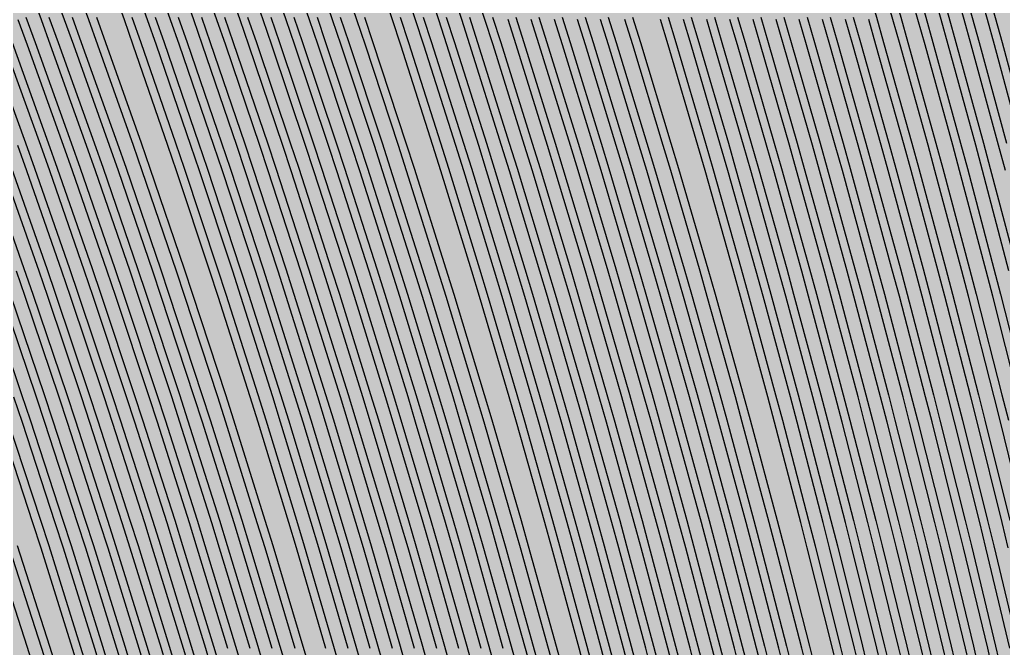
# Model space of a CAD drawing. Header units: metres. Extents: x -7240 to 10960, y -29667 to 1823.
# Drawn here: x 732.9 to 977.2, y -16923.4 to -16767.3 of the extents above; entities that cross this region are included whole.
import ezdxf

# ---------------------------------------------------------------- set-up
doc = ezdxf.new("R2010")
doc.units = ezdxf.units.M
doc.layers.add('Metal1', color=4, linetype='CONTINUOUS')
doc.layers.add('Polyimide', color=7, linetype='CONTINUOUS')

msp = doc.modelspace()

# ---------------------------------------------------------------- hatches: boundary and pattern name
at = {"layer": 'Polyimide'}
msp.add_hatch(color=7, dxfattribs=at).paths.add_polyline_path([(4088.45, -11806.89), (4098.72, -11851.21), (4115.58, -11893.47), (4138.63, -11932.7), (4167.35, -11967.99), (4201.08, -11998.53), (4239.03, -12023.62), (4280.35, -12042.68), (4349.18, -12073.73), (4413.2, -12113.76), (4471.26, -12162.04), (4522.3, -12217.69), (4565.39, -12279.7), (4599.74, -12346.94), (4624.73, -12418.19), (4639.91, -12492.16), (4645, -12567.5), (4639.91, -12642.84), (4624.73, -12716.8), (4599.74, -12788.06), (4565.39, -12855.3), (4522.3, -12917.31), (4471.26, -12972.96), (4413.2, -13021.24), (4349.18, -13061.27), (4280.35, -13092.32), (4239.03, -13111.38), (4201.08, -13136.47), (4167.35, -13167.01), (4138.63, -13202.3), (4115.58, -13241.52), (4098.72, -13283.78), (4088.45, -13328.11), (4085, -13373.48), (4085, -13567.5), (4099.45, -13861.55), (4142.64, -14152.77), (4214.18, -14438.35), (4313.36, -14715.55), (4439.24, -14981.69), (4590.59, -15234.21), (4765.97, -15470.68), (4963.68, -15688.82), (5181.82, -15886.53), (5418.29, -16061.91), (5670.81, -16213.26), (5936.95, -16339.14), (6214.15, -16438.32), (6499.73, -16509.85), (6790.95, -16553.05), (7085, -16567.5), (9960.38, -16567.5), (10038.79, -16571.35), (10116.45, -16582.87), (10192.6, -16601.95), (10266.52, -16628.4), (10337.49, -16661.96), (10404.83, -16702.32), (10467.89, -16749.09), (10526.06, -16801.81), (10578.78, -16859.98), (10625.55, -16923.04), (10665.91, -16990.38), (10699.48, -17061.35), (10725.93, -17135.27), (10745, -17211.43), (10756.52, -17289.08), (10760.38, -17367.5), (10760.38, -21957.3), (10721.61, -22012.91), (10685.97, -22070.59), (10653.58, -22130.14), (10624.53, -22191.39), (10598.92, -22254.16), (10576.82, -22318.25), (10558.3, -22383.46), (10543.41, -22449.6), (10532.21, -22516.46), (10524.72, -22583.84), (10520.97, -22651.53), (10520.97, -22719.32), (10524.72, -22787.01), (10532.21, -22854.38), (10543.41, -22921.24), (10558.3, -22987.38), (10576.82, -23052.6), (10598.92, -23116.68), (10624.53, -23179.45), (10653.58, -23240.71), (10685.97, -23300.26), (10721.61, -23357.93), (10760.38, -23413.54), (10760.38, -28667.5), (10756.52, -28745.91), (10745, -28823.57), (10725.93, -28899.73), (10699.48, -28973.65), (10665.91, -29044.62), (10625.55, -29111.96), (10578.78, -29175.01), (10526.06, -29233.19), (10467.89, -29285.91), (10404.83, -29332.68), (10337.49, -29373.04), (10266.52, -29406.6), (10192.6, -29433.05), (10116.45, -29452.13), (10038.79, -29463.65), (9960.38, -29467.5), (-6239.63, -29467.5), (-6318.04, -29463.65), (-6395.7, -29452.13), (-6471.85, -29433.05), (-6545.77, -29406.6), (-6616.74, -29373.04), (-6684.08, -29332.68), (-6747.14, -29285.91), (-6805.31, -29233.19), (-6858.03, -29175.01), (-6904.8, -29111.96), (-6945.16, -29044.62), (-6978.73, -28973.65), (-7005.18, -28899.73), (-7024.25, -28823.57), (-7035.77, -28745.91), (-7039.63, -28667.5), (-7039.63, -23426.32), (-6999.36, -23370.07), (-6962.33, -23311.63), (-6928.66, -23251.2), (-6898.45, -23188.96), (-6871.81, -23125.12), (-6848.81, -23059.88), (-6829.53, -22993.44), (-6814.04, -22926.02), (-6802.37, -22857.83), (-6794.57, -22789.09), (-6790.67, -22720.02), (-6790.67, -22650.84), (-6794.57, -22581.77), (-6802.37, -22513.03), (-6814.04, -22444.84), (-6829.53, -22377.42), (-6848.81, -22310.98), (-6871.81, -22245.74), (-6898.45, -22181.89), (-6928.66, -22119.66), (-6962.33, -22059.22), (-6999.36, -22000.79), (-7039.63, -21944.54), (-7039.63, -17367.5), (-7035.77, -17289.08), (-7024.25, -17211.43), (-7005.18, -17135.27), (-6978.73, -17061.35), (-6945.16, -16990.38), (-6904.8, -16923.04), (-6858.03, -16859.98), (-6805.31, -16801.81), (-6747.14, -16749.09), (-6684.08, -16702.32), (-6616.74, -16661.96), (-6545.77, -16628.4), (-6471.85, -16601.95), (-6395.7, -16582.87), (-6318.04, -16571.35), (-6239.63, -16567.5), (-3334, -16567.5), (-3039.95, -16553.05), (-2748.73, -16509.85), (-2463.15, -16438.32), (-2185.95, -16339.14), (-1919.81, -16213.26), (-1667.29, -16061.91), (-1430.82, -15886.53), (-1212.68, -15688.82), (-1014.97, -15470.68), (-839.59, -15234.21), (-688.24, -14981.69), (-562.36, -14715.55), (-463.18, -14438.35), (-391.64, -14152.77), (-348.45, -13861.55), (-334, -13567.5), (-334, -13373.48), (-337.45, -13328.11), (-347.72, -13283.78), (-364.58, -13241.52), (-387.63, -13202.3), (-416.35, -13167.01), (-450.08, -13136.47), (-488.03, -13111.38), (-529.35, -13092.32), (-529.35, -13092.32), (-598.18, -13061.27), (-662.2, -13021.24), (-720.26, -12972.96), (-771.3, -12917.31), (-814.39, -12855.3), (-848.74, -12788.06), (-873.73, -12716.8), (-888.91, -12642.84), (-894, -12567.5), (-888.91, -12492.16), (-873.73, -12418.19), (-848.74, -12346.94), (-814.39, -12279.7), (-771.3, -12217.69), (-720.26, -12162.04), (-662.2, -12113.76), (-598.18, -12073.73), (-529.35, -12042.68), (-488.03, -12023.62), (-450.08, -11998.53), (-416.35, -11967.99), (-387.63, -11932.7), (-364.58, -11893.47), (-347.72, -11851.21), (-337.45, -11806.89), (-334, -11761.52), (-334, -11074.31), (-337.45, -11028.94), (-347.72, -10984.62), (-364.58, -10942.36), (-387.63, -10903.13), (-416.35, -10867.84), (-450.08, -10837.3), (-488.03, -10812.21), (-529.35, -10793.16), (-529.35, -10793.16), (-598.18, -10762.1), (-662.2, -10722.07), (-720.26, -10673.8), (-771.3, -10618.15), (-814.39, -10556.13), (-848.74, -10488.89), (-873.73, -10417.64), (-888.91, -10343.67), (-894, -10268.33), (-888.91, -10192.99), (-873.73, -10119.03), (-848.74, -10047.77), (-814.39, -9980.53), (-771.3, -9918.52), (-720.26, -9862.87), (-662.2, -9814.59), (-598.18, -9774.56), (-529.35, -9743.51), (-488.03, -9724.45), (-450.08, -9699.36), (-416.35, -9668.82), (-387.63, -9633.53), (-364.58, -9594.31), (-347.72, -9552.05), (-337.45, -9507.72), (-334, -9462.35), (-334, -8775.14), (-337.45, -8729.78), (-347.72, -8685.45), (-364.58, -8643.19), (-387.63, -8603.96), (-416.35, -8568.68), (-450.08, -8538.14), (-488.03, -8513.05), (-529.35, -8493.99), (-529.35, -8493.99), (-598.18, -8462.94), (-662.2, -8422.91), (-720.26, -8374.63), (-771.3, -8318.98), (-814.39, -8256.97), (-848.74, -8189.73), (-873.73, -8118.47), (-888.91, -8044.5), (-894, -7969.17), (-888.91, -7893.83), (-873.73, -7819.86), (-848.74, -7748.61), (-814.39, -7681.36), (-771.3, -7619.35), (-720.26, -7563.7), (-662.2, -7515.42), (-598.18, -7475.4), (-529.35, -7444.34), (-529.35, -7444.34), (-488.03, -7425.28), (-450.08, -7400.2), (-416.35, -7369.66), (-387.63, -7334.37), (-364.58, -7295.14), (-347.72, -7252.88), (-337.45, -7208.56), (-334, -7163.19), (-334, -6475.98), (-337.45, -6430.61), (-347.72, -6386.29), (-364.58, -6344.02), (-387.63, -6304.8), (-416.35, -6269.51), (-450.08, -6238.97), (-488.03, -6213.88), (-529.35, -6194.82), (-529.35, -6194.82), (-598.18, -6163.77), (-662.2, -6123.74), (-720.26, -6075.46), (-771.3, -6019.81), (-814.39, -5957.8), (-848.74, -5890.56), (-873.73, -5819.31), (-888.91, -5745.34), (-894, -5670), (-888.91, -5594.66), (-873.73, -5520.69), (-848.74, -5449.44), (-814.39, -5382.2), (-771.3, -5320.19), (-720.26, -5264.54), (-662.2, -5216.26), (-598.18, -5176.23), (-529.35, -5145.18), (-529.35, -5145.18), (-488.03, -5126.12), (-450.08, -5101.03), (-416.35, -5070.49), (-387.63, -5035.2), (-364.58, -4995.98), (-347.72, -4953.71), (-337.45, -4909.39), (-334, -4864.02), (-334, 380), (-334, 1522.5), (-289, 1522.5), (-288.78, 1515.63), (-288.1, 1508.79), (-286.98, 1502.02), (-285.42, 1495.32), (-283.43, 1488.75), (-281.01, 1482.32), (-278.17, 1476.06), (-274.93, 1470), (-271.3, 1464.17), (-267.3, 1458.58), (-262.94, 1453.27), (-258.25, 1448.25), (-253.23, 1443.56), (-247.92, 1439.2), (-242.33, 1435.2), (-236.5, 1431.57), (-230.44, 1428.33), (-224.18, 1425.49), (-217.75, 1423.07), (-211.18, 1421.08), (-204.48, 1419.52), (-197.71, 1418.4), (-190.87, 1417.72), (-184, 1417.5), (-177.13, 1417.72), (-170.29, 1418.4), (-163.52, 1419.52), (-156.82, 1421.08), (-150.25, 1423.07), (-143.82, 1425.49), (-137.56, 1428.33), (-131.5, 1431.57), (-125.67, 1435.2), (-120.08, 1439.2), (-114.77, 1443.56), (-109.75, 1448.25), (-105.06, 1453.27), (-100.7, 1458.58), (-96.7, 1464.17), (-93.07, 1470), (-89.83, 1476.06), (-86.99, 1482.32), (-84.57, 1488.75), (-82.58, 1495.32), (-81.02, 1502.02), (-79.9, 1508.79), (-79.22, 1515.63), (-79, 1522.5), (1786, 1522.5), (3835, 1522.5), (3835.21, 1529.04), (3835.86, 1535.55), (3836.92, 1542.01), (3838.41, 1548.38), (3840.31, 1554.64), (3842.61, 1560.77), (3845.31, 1566.73), (3848.4, 1572.5), (3851.85, 1578.06), (3855.66, 1583.38), (3859.82, 1588.43), (3864.29, 1593.21), (3869.07, 1597.68), (3874.12, 1601.84), (3879.44, 1605.65), (3885, 1609.1), (3890.77, 1612.19), (3896.73, 1614.89), (3902.86, 1617.19), (3909.12, 1619.09), (3915.49, 1620.58), (3921.95, 1621.64), (3928.46, 1622.29), (3935, 1622.5), (3941.54, 1622.29), (3948.05, 1621.64), (3954.51, 1620.58), (3960.88, 1619.09), (3967.14, 1617.19), (3973.27, 1614.89), (3979.23, 1612.19), (3985, 1609.1), (3990.56, 1605.65), (3995.88, 1601.84), (4000.93, 1597.68), (4005.71, 1593.21), (4010.18, 1588.43), (4014.34, 1583.38), (4018.15, 1578.06), (4021.6, 1572.5), (4024.69, 1566.73), (4027.39, 1560.77), (4029.69, 1554.64), (4031.59, 1548.38), (4033.08, 1542.01), (4034.14, 1535.55), (4034.79, 1529.04), (4035, 1522.5), (4085, 1522.5), (4085, 380), (4085, 330), (4085, -4864.02), (4088.45, -4909.39), (4098.72, -4953.71), (4115.58, -4995.98), (4138.63, -5035.2), (4167.35, -5070.49), (4201.08, -5101.03), (4239.03, -5126.12), (4280.35, -5145.18), (4280.35, -5145.18), (4349.18, -5176.23), (4413.2, -5216.26), (4471.26, -5264.54), (4522.3, -5320.19), (4565.39, -5382.2), (4599.74, -5449.44), (4624.73, -5520.69), (4639.91, -5594.66), (4645, -5670), (4639.91, -5745.34), (4624.73, -5819.31), (4599.74, -5890.56), (4565.39, -5957.8), (4522.3, -6019.81), (4471.26, -6075.46), (4413.2, -6123.74), (4349.18, -6163.77), (4280.35, -6194.82), (4239.03, -6213.88), (4201.08, -6238.97), (4167.35, -6269.51), (4138.63, -6304.8), (4115.58, -6344.02), (4098.72, -6386.29), (4088.45, -6430.61), (4085, -6475.98), (4085, -11761.52), (4088.45, -11806.89)])

# ---------------------------------------------------------------- linework, layer by layer
at = {"layer": 'Metal1'}
for points in [[(864.89, -16522.97), (874.19, -16547.92), (876.51, -16554.22), (885.51, -16579.17), (887.74, -16585.47), (896.45, -16610.42), (898.61, -16616.72), (907.02, -16641.68), (909.1, -16647.97), (917.22, -16672.93), (919.24, -16679.22), (927.07, -16704.18), (929.01, -16710.47), (936.56, -16735.43), (938.43, -16741.72), (945.7, -16766.68), (947.5, -16772.97), (954.5, -16797.93), (956.23, -16804.22), (962.95, -16829.18), (964.61, -16835.47), (971.07, -16860.43), (972.66, -16866.71), (978.86, -16891.68)], [(982.68, -16892.16), (976.53, -16867.2), (974.96, -16860.92), (968.55, -16835.97), (966.91, -16829.69), (960.24, -16804.74), (958.53, -16798.46), (951.59, -16773.51), (949.81, -16767.23), (942.6, -16742.28), (940.75, -16736), (933.26, -16711.05), (931.34, -16704.77), (923.57, -16679.82), (921.58, -16673.54), (913.53, -16648.59), (911.46, -16642.31), (903.12, -16617.36), (900.98, -16611.08), (892.35, -16586.13), (890.14, -16579.84), (881.21, -16554.9), (878.92, -16548.61), (869.69, -16523.68)], [(871.57, -16522.98), (880.8, -16547.92), (883.09, -16554.23), (892.02, -16579.18), (894.24, -16585.47), (902.87, -16610.43), (905.02, -16616.72), (913.36, -16641.68), (915.43, -16647.97), (923.48, -16672.93), (925.48, -16679.22), (933.25, -16704.18), (935.17, -16710.47), (942.66, -16735.43), (944.52, -16741.72), (951.73, -16766.68), (953.52, -16772.97), (960.46, -16797.93), (962.17, -16804.22), (968.84, -16829.18), (970.49, -16835.47), (976.9, -16860.43), (978.48, -16866.72)], [(980.93, -16860.92), (974.59, -16835.97), (972.96, -16829.69), (966.36, -16804.74), (964.66, -16798.46), (957.79, -16773.51), (956.03, -16767.23), (948.88, -16742.28), (947.05, -16736), (939.63, -16711.05), (937.73, -16704.77), (930.04, -16679.82), (928.06, -16673.54), (920.09, -16648.59), (918.04, -16642.3), (909.78, -16617.36), (907.66, -16611.07), (899.12, -16586.13), (896.92, -16579.84), (888.08, -16554.9), (885.81, -16548.61), (876.67, -16523.67)], [(878.55, -16522.98), (887.69, -16547.93), (889.96, -16554.23), (898.81, -16579.18), (901.01, -16585.48), (909.56, -16610.43), (911.68, -16616.73), (919.94, -16641.68), (921.99, -16647.97), (929.97, -16672.93), (931.95, -16679.22), (939.64, -16704.18), (941.55, -16710.47), (948.97, -16735.43), (950.8, -16741.72), (957.95, -16766.68), (959.72, -16772.97), (966.59, -16797.93), (968.29, -16804.22), (974.9, -16829.18), (976.53, -16835.47), (982.87, -16860.43)], [(978.61, -16829.69), (972.04, -16804.73), (970.36, -16798.46), (963.53, -16773.5), (961.77, -16767.23), (954.67, -16742.27), (952.85, -16736), (945.48, -16711.05), (943.59, -16704.76), (935.94, -16679.82), (933.98, -16673.53), (926.05, -16648.59), (924.02, -16642.3), (915.81, -16617.36), (913.7, -16611.07), (905.2, -16586.13), (903.02, -16579.84), (894.23, -16554.9), (891.98, -16548.61), (882.89, -16523.67)], [(884.77, -16522.98), (893.86, -16547.93), (896.12, -16554.23), (904.91, -16579.18), (907.09, -16585.48), (915.6, -16610.43), (917.7, -16616.73), (925.92, -16641.68), (927.95, -16647.98), (935.89, -16672.93), (937.85, -16679.22), (945.5, -16704.18), (947.39, -16710.47), (954.77, -16735.43), (956.59, -16741.72), (963.7, -16766.68), (965.45, -16772.97), (972.29, -16797.93), (973.98, -16804.22), (980.55, -16829.19)], [(977.73, -16804.73), (976.05, -16798.46), (969.26, -16773.5), (967.52, -16767.23), (960.46, -16742.27), (958.65, -16735.99), (951.32, -16711.04), (949.44, -16704.76), (941.84, -16679.81), (939.89, -16673.53), (932.01, -16648.58), (929.99, -16642.3), (921.83, -16617.35), (919.74, -16611.07), (911.29, -16586.13), (909.12, -16579.84), (900.38, -16554.9), (898.14, -16548.61), (889.11, -16523.67)], [(890.99, -16522.98), (900.03, -16547.93), (902.27, -16554.23), (911.01, -16579.18), (913.18, -16585.48), (921.63, -16610.43), (923.73, -16616.73), (931.89, -16641.68), (933.92, -16647.98), (941.8, -16672.93), (943.75, -16679.23), (951.36, -16704.18), (953.24, -16710.47), (960.57, -16735.44), (962.39, -16741.72), (969.45, -16766.69), (971.19, -16772.97), (977.99, -16797.94)], [(981.75, -16798.46), (975, -16773.5), (973.27, -16767.22), (966.25, -16742.27), (964.45, -16735.99), (957.17, -16711.04), (955.3, -16704.76), (947.74, -16679.81), (945.81, -16673.53), (937.97, -16648.58), (935.96, -16642.3), (927.85, -16617.35), (925.77, -16611.07), (917.37, -16586.12), (915.22, -16579.84), (906.54, -16554.89), (904.31, -16548.61), (895.33, -16523.66)], [(897.21, -16522.98), (906.19, -16547.93), (908.42, -16554.23), (917.11, -16579.18), (919.27, -16585.48), (927.67, -16610.43), (929.75, -16616.73), (937.87, -16641.69), (939.88, -16647.98), (947.72, -16672.94), (949.66, -16679.23), (957.22, -16704.19), (959.09, -16710.48), (966.38, -16735.44), (968.18, -16741.72), (975.2, -16766.69), (976.93, -16772.97), (983.68, -16797.94)], [(830.97, -16923.43), (823.8, -16898.49), (821.95, -16892.2), (814.46, -16867.26), (812.53, -16860.97), (804.73, -16836.03), (802.72, -16829.74), (794.58, -16804.81), (792.49, -16798.52), (784.03, -16773.58), (781.85, -16767.29), (773.06, -16742.35)], [(836.48, -16923.43), (829.34, -16898.49), (827.5, -16892.2), (820.05, -16867.26), (818.13, -16860.97), (810.36, -16836.03), (808.36, -16829.74), (800.27, -16804.8), (798.19, -16798.51), (789.77, -16773.58), (787.6, -16767.28), (778.85, -16742.35)], [(841.99, -16923.43), (834.89, -16898.49), (833.06, -16892.2), (825.64, -16867.26), (823.73, -16860.97), (816, -16836.03), (814.01, -16829.74), (805.96, -16804.8), (803.88, -16798.51), (795.5, -16773.57), (793.35, -16767.28), (784.64, -16742.35)], [(847.5, -16923.43), (840.43, -16898.48), (838.61, -16892.2), (831.23, -16867.26), (829.33, -16860.97), (821.64, -16836.03), (819.66, -16829.74), (811.64, -16804.8), (809.58, -16798.51), (801.24, -16773.57), (799.1, -16767.28), (790.43, -16742.35)], [(853.01, -16923.43), (845.98, -16898.48), (844.17, -16892.2), (836.82, -16867.25), (834.93, -16860.97), (827.28, -16836.03), (825.3, -16829.74), (817.33, -16804.8), (815.28, -16798.51), (806.98, -16773.57), (804.84, -16767.28), (796.22, -16742.34)], [(860.24, -16929.71), (858.52, -16923.43), (851.52, -16898.48), (849.72, -16892.2), (842.41, -16867.25), (840.53, -16860.97), (832.91, -16836.02), (830.95, -16829.74), (823.02, -16804.8), (820.97, -16798.51), (812.72, -16773.57), (810.59, -16767.28), (802.01, -16742.34)], [(865.94, -16929.71), (864.22, -16923.43), (857.27, -16898.48), (855.48, -16892.2), (848.23, -16867.25), (846.36, -16860.97), (838.79, -16836.02), (836.84, -16829.74), (828.96, -16804.79), (826.93, -16798.51), (818.73, -16773.57), (816.62, -16767.28), (808.1, -16742.34)], [(873.51, -16929.7), (871.84, -16923.42), (865.07, -16898.47), (863.33, -16892.19), (856.25, -16867.24), (854.43, -16860.96), (847.06, -16836.01), (845.16, -16829.73), (837.48, -16804.79), (835.5, -16798.5), (827.51, -16773.56), (825.45, -16767.27), (817.15, -16742.33)], [(879.01, -16929.7), (877.35, -16923.42), (870.61, -16898.47), (868.88, -16892.19), (861.84, -16867.24), (860.03, -16860.96), (852.69, -16836.01), (850.81, -16829.73), (843.16, -16804.78), (841.2, -16798.5), (833.25, -16773.56), (831.2, -16767.27), (822.94, -16742.33)], [(884.52, -16929.7), (882.87, -16923.42), (876.16, -16898.47), (874.44, -16892.19), (867.43, -16867.24), (865.63, -16860.96), (858.33, -16836.01), (856.45, -16829.73), (848.85, -16804.78), (846.9, -16798.5), (838.98, -16773.55), (836.95, -16767.27), (828.73, -16742.33)], [(890.02, -16929.69), (888.38, -16923.42), (881.71, -16898.47), (879.99, -16892.19), (873.02, -16867.24), (871.23, -16860.96), (863.97, -16836.01), (862.1, -16829.73), (854.54, -16804.78), (852.59, -16798.49), (844.72, -16773.55), (842.7, -16767.26), (834.52, -16742.32)], [(895.52, -16929.69), (893.89, -16923.41), (887.25, -16898.46), (885.54, -16892.18), (878.61, -16867.23), (876.83, -16860.95), (869.61, -16836.01), (867.75, -16829.72), (860.22, -16804.78), (858.29, -16798.49), (850.46, -16773.55), (848.45, -16767.26), (840.31, -16742.32)], [(790.09, -16923.45), (782.52, -16898.51), (780.57, -16892.22), (772.67, -16867.28), (770.63, -16860.99), (762.39, -16836.05), (760.27, -16829.76), (751.69, -16804.83), (749.48, -16798.53), (740.55, -16773.6), (738.25, -16767.3), (728.97, -16742.37)], [(795.6, -16923.45), (788.07, -16898.51), (786.13, -16892.22), (778.26, -16867.28), (776.23, -16860.99), (768.03, -16836.05), (765.92, -16829.76), (757.38, -16804.82), (755.18, -16798.53), (746.29, -16773.6), (744, -16767.3), (734.76, -16742.37)], [(801.3, -16923.44), (793.82, -16898.5), (791.89, -16892.22), (784.07, -16867.28), (782.06, -16860.99), (773.91, -16836.05), (771.81, -16829.76), (763.32, -16804.82), (761.13, -16798.53), (752.3, -16773.6), (750.03, -16767.3), (740.85, -16742.37)], [(808.92, -16923.44), (801.61, -16898.49), (799.73, -16892.21), (792.1, -16867.27), (790.13, -16860.98), (782.18, -16836.04), (780.13, -16829.75), (771.84, -16804.81), (769.7, -16798.52), (761.08, -16773.59), (758.86, -16767.29), (749.9, -16742.36)], [(814.43, -16923.44), (807.16, -16898.49), (805.29, -16892.21), (797.69, -16867.27), (795.73, -16860.98), (787.81, -16836.04), (785.77, -16829.75), (777.52, -16804.81), (775.4, -16798.52), (766.82, -16773.58), (764.61, -16767.29), (755.69, -16742.36)], [(819.94, -16923.44), (812.7, -16898.49), (810.84, -16892.21), (803.28, -16867.26), (801.33, -16860.98), (793.45, -16836.04), (791.42, -16829.75), (783.21, -16804.81), (781.1, -16798.52), (772.55, -16773.58), (770.36, -16767.29), (761.48, -16742.35)], [(825.46, -16923.43), (818.25, -16898.49), (816.39, -16892.21), (808.87, -16867.26), (806.93, -16860.98), (799.09, -16836.04), (797.07, -16829.75), (788.9, -16804.81), (786.79, -16798.52), (778.29, -16773.58), (776.1, -16767.29), (767.27, -16742.35)], [(734.38, -16766.61), (736.69, -16772.92), (745.67, -16797.86), (747.89, -16804.17), (756.52, -16829.11), (758.65, -16835.42), (766.93, -16860.37), (768.98, -16866.67), (776.93, -16891.62), (778.89, -16897.92), (786.49, -16922.87), (788.37, -16929.17)], [(740.13, -16766.61), (742.43, -16772.92), (751.36, -16797.86), (753.58, -16804.17), (762.16, -16829.11), (764.29, -16835.42), (772.54, -16860.37), (774.58, -16866.67), (782.48, -16891.62), (784.43, -16897.92), (792.01, -16922.87), (793.87, -16929.17)], [(745.88, -16766.61), (748.17, -16772.92), (757.06, -16797.86), (759.27, -16804.17), (767.81, -16829.12), (769.93, -16835.42), (778.14, -16860.37), (780.17, -16866.67), (788.04, -16891.62), (789.98, -16897.92), (797.52, -16922.87), (799.38, -16929.17)], [(751.91, -16766.61), (754.18, -16772.92), (763.02, -16797.87), (765.21, -16804.17), (773.7, -16829.12), (775.81, -16835.42), (783.96, -16860.37), (785.98, -16866.67), (793.8, -16891.62), (795.73, -16897.92), (803.22, -16922.88), (805.07, -16929.17)], [(760.74, -16766.62), (762.97, -16772.93), (771.6, -16797.87), (773.73, -16804.18), (782.03, -16829.12), (784.08, -16835.43), (792.04, -16860.38), (794.01, -16866.68), (801.65, -16891.63), (803.53, -16897.93), (810.84, -16922.88), (812.65, -16929.18)], [(766.49, -16766.62), (768.71, -16772.93), (777.29, -16797.87), (779.42, -16804.18), (787.67, -16829.13), (789.72, -16835.43), (797.64, -16860.38), (799.6, -16866.68), (807.2, -16891.63), (809.08, -16897.93), (816.36, -16922.88), (818.15, -16929.18)], [(772.24, -16766.62), (774.44, -16772.93), (782.99, -16797.88), (785.11, -16804.18), (793.32, -16829.13), (795.36, -16835.43), (803.24, -16860.38), (805.19, -16866.68), (812.76, -16891.63), (814.62, -16897.93), (821.87, -16922.88), (823.65, -16929.18)], [(777.99, -16766.62), (780.18, -16772.93), (788.69, -16797.88), (790.8, -16804.18), (798.97, -16829.13), (800.99, -16835.43), (808.84, -16860.38), (810.78, -16866.68), (818.31, -16891.63), (820.17, -16897.93), (827.38, -16922.89), (829.16, -16929.18)], [(783.74, -16766.63), (785.92, -16772.93), (794.39, -16797.88), (796.48, -16804.18), (804.62, -16829.13), (806.63, -16835.43), (814.44, -16860.38), (816.38, -16866.68), (823.87, -16891.63), (825.72, -16897.93), (832.89, -16922.89), (834.66, -16929.18)], [(789.49, -16766.63), (791.66, -16772.93), (800.08, -16797.88), (802.17, -16804.18), (810.27, -16829.13), (812.27, -16835.43), (820.04, -16860.38), (821.97, -16866.68), (829.42, -16891.64), (831.26, -16897.93), (838.4, -16922.89), (840.16, -16929.18)], [(795.24, -16766.63), (797.4, -16772.93), (805.78, -16797.88), (807.86, -16804.18), (815.92, -16829.13), (817.91, -16835.43), (825.65, -16860.39), (827.56, -16866.68), (834.98, -16891.64), (836.81, -16897.93), (843.91, -16922.89), (845.67, -16929.18)], [(800.99, -16766.63), (803.14, -16772.93), (811.48, -16797.88), (813.54, -16804.18), (821.56, -16829.13), (823.55, -16835.43), (831.25, -16860.39), (833.15, -16866.68), (840.53, -16891.64), (842.35, -16897.93), (849.43, -16922.89), (851.17, -16929.18)], [(806.74, -16766.63), (808.87, -16772.93), (817.18, -16797.88), (819.23, -16804.18), (827.21, -16829.14), (829.19, -16835.43), (836.85, -16860.39), (838.74, -16866.68), (846.09, -16891.64), (847.9, -16897.93), (854.94, -16922.89), (856.67, -16929.18)], [(812.48, -16766.63), (814.61, -16772.93), (822.87, -16797.89), (824.92, -16804.18), (832.86, -16829.14), (834.82, -16835.43), (842.45, -16860.39), (844.33, -16866.68), (851.64, -16891.64), (853.45, -16897.93), (860.45, -16922.89), (862.18, -16929.18)], [(818.51, -16766.64), (820.63, -16772.94), (828.83, -16797.89), (830.86, -16804.19), (838.75, -16829.14), (840.7, -16835.44), (848.27, -16860.39), (850.14, -16866.69), (857.41, -16891.64), (859.2, -16897.94), (866.15, -16922.89), (867.87, -16929.19)], [(827.35, -16766.64), (829.41, -16772.94), (837.41, -16797.89), (839.39, -16804.19), (847.07, -16829.15), (848.97, -16835.44), (856.35, -16860.4), (858.18, -16866.69), (865.25, -16891.65), (867, -16897.94), (873.77, -16922.9), (875.44, -16929.19)], [(833.1, -16766.64), (835.15, -16772.94), (843.11, -16797.9), (845.07, -16804.19), (852.72, -16829.15), (854.61, -16835.44), (861.95, -16860.4), (863.77, -16866.69), (870.81, -16891.65), (872.54, -16897.94), (879.29, -16922.9), (880.95, -16929.19)], [(838.85, -16766.65), (840.89, -16772.94), (848.8, -16797.9), (850.76, -16804.19), (858.37, -16829.15), (860.25, -16835.44), (867.55, -16860.4), (869.36, -16866.69), (876.36, -16891.65), (878.09, -16897.94), (884.8, -16922.9), (886.45, -16929.19)], [(844.6, -16766.65), (846.63, -16772.94), (854.5, -16797.9), (856.45, -16804.19), (864.02, -16829.15), (865.89, -16835.44), (873.16, -16860.4), (874.95, -16866.69), (881.92, -16891.65), (883.64, -16897.94), (890.31, -16922.9), (891.95, -16929.19)], [(850.35, -16766.65), (852.36, -16772.95), (860.2, -16797.9), (862.14, -16804.2), (869.67, -16829.15), (871.53, -16835.44), (878.76, -16860.4), (880.54, -16866.69), (887.47, -16891.65), (889.18, -16897.94), (895.82, -16922.91), (897.46, -16929.19)], [(856.1, -16766.65), (858.1, -16772.95), (865.9, -16797.9), (867.82, -16804.2), (875.31, -16829.15), (877.16, -16835.45), (884.36, -16860.4), (886.13, -16866.7), (893.03, -16891.66), (894.73, -16897.95), (901.33, -16922.91), (902.96, -16929.19)], [(861.85, -16766.65), (863.84, -16772.95), (871.59, -16797.9), (873.51, -16804.2), (880.96, -16829.15), (882.8, -16835.45), (889.96, -16860.41), (891.72, -16866.7), (898.58, -16891.66), (900.28, -16897.95), (906.84, -16922.91), (908.46, -16929.2)], [(867.6, -16766.65), (869.58, -16772.95), (877.29, -16797.9), (879.2, -16804.2), (886.61, -16829.16), (888.44, -16835.45), (895.56, -16860.41), (897.31, -16866.7), (904.14, -16891.66), (905.82, -16897.95), (912.36, -16922.91), (913.97, -16929.2)], [(873.34, -16766.65), (875.32, -16772.95), (882.99, -16797.91), (884.89, -16804.2), (892.26, -16829.16), (894.08, -16835.45), (901.16, -16860.41), (902.91, -16866.7), (909.69, -16891.66), (911.37, -16897.95), (917.87, -16922.91), (919.47, -16929.2)], [(879.09, -16766.66), (881.06, -16772.95), (888.69, -16797.91), (890.57, -16804.2), (897.91, -16829.16), (899.72, -16835.45), (906.76, -16860.41), (908.5, -16866.7), (915.25, -16891.66), (916.91, -16897.95), (923.38, -16922.91), (924.97, -16929.2)], [(885.12, -16766.66), (887.07, -16772.95), (894.65, -16797.91), (896.52, -16804.2), (903.8, -16829.16), (905.6, -16835.45), (912.59, -16860.41), (914.31, -16866.7), (921.01, -16891.66), (922.66, -16897.95), (929.08, -16922.91), (930.66, -16929.2)], [(893.96, -16766.67), (895.86, -16772.96), (903.22, -16797.92), (905.04, -16804.21), (912.12, -16829.17), (913.87, -16835.46), (920.66, -16860.42), (922.34, -16866.71), (928.86, -16891.67), (930.46, -16897.95), (936.71, -16922.92), (938.24, -16929.2), (944.21, -16954.17), (945.68, -16960.45), (951.38, -16985.42), (952.78, -16991.7), (958.21, -17016.67), (959.54, -17022.95), (964.71, -17047.92), (965.97, -17054.2), (970.88, -17079.17), (972.08, -17085.45), (976.72, -17110.43), (977.86, -17116.7)], [(899.71, -16766.67), (901.59, -16772.96), (908.92, -16797.92), (910.73, -16804.21), (917.77, -16829.17), (919.51, -16835.46), (926.26, -16860.42), (927.93, -16866.71), (934.41, -16891.67), (936.01, -16897.96), (942.22, -16922.92), (943.75, -16929.21), (949.68, -16954.17), (951.14, -16960.45), (956.81, -16985.42), (958.2, -16991.7), (963.6, -17016.67), (964.93, -17022.95), (970.06, -17047.92), (971.32, -17054.2), (976.2, -17079.18), (977.39, -17085.45)], [(905.46, -16766.67), (907.33, -16772.96), (914.62, -16797.92), (916.42, -16804.21), (923.42, -16829.17), (925.14, -16835.46), (931.87, -16860.42), (933.52, -16866.71), (939.97, -16891.67), (941.56, -16897.96), (947.73, -16922.92), (949.25, -16929.21), (955.15, -16954.17), (956.6, -16960.46), (962.24, -16985.42), (963.62, -16991.7), (968.99, -17016.68), (970.31, -17022.95), (975.42, -17047.93), (976.67, -17054.2), (981.52, -17079.18)], [(911.21, -16766.67), (913.07, -16772.96), (920.31, -16797.92), (922.1, -16804.21), (929.06, -16829.17), (930.78, -16835.46), (937.47, -16860.42), (939.11, -16866.71), (945.52, -16891.67), (947.1, -16897.96), (953.24, -16922.92), (954.75, -16929.21), (960.62, -16954.17), (962.06, -16960.46), (967.67, -16985.43), (969.04, -16991.71), (974.39, -17016.68), (975.7, -17022.95), (980.78, -17047.93)], [(916.96, -16766.67), (918.81, -16772.96), (926.01, -16797.92), (927.79, -16804.21), (934.71, -16829.17), (936.42, -16835.46), (943.07, -16860.42), (944.71, -16866.71), (951.08, -16891.67), (952.65, -16897.96), (958.75, -16922.93), (960.25, -16929.21), (966.09, -16954.18), (967.53, -16960.46), (973.1, -16985.43), (974.47, -16991.71), (979.78, -17016.68)], [(922.71, -16766.67), (924.55, -16772.96), (931.71, -16797.92), (933.48, -16804.21), (940.36, -16829.17), (942.06, -16835.46), (948.67, -16860.42), (950.3, -16866.71), (956.63, -16891.68), (958.2, -16897.96), (964.26, -16922.93), (965.76, -16929.21), (971.56, -16954.18), (972.99, -16960.46), (978.53, -16985.43)], [(928.46, -16766.67), (930.29, -16772.96), (937.41, -16797.92), (939.16, -16804.21), (946.01, -16829.18), (947.7, -16835.46), (954.27, -16860.43), (955.89, -16866.71), (962.19, -16891.68), (963.74, -16897.96), (969.78, -16922.93), (971.26, -16929.21), (977.03, -16954.18), (978.45, -16960.46)], [(934.2, -16766.68), (936.02, -16772.96), (943.1, -16797.93), (944.85, -16804.21), (951.66, -16829.18), (953.34, -16835.46), (959.87, -16860.43), (961.48, -16866.71), (967.74, -16891.68), (969.29, -16897.96), (975.29, -16922.93), (976.76, -16929.21), (982.5, -16954.18)], [(939.95, -16766.68), (941.76, -16772.97), (948.8, -16797.93), (950.54, -16804.22), (957.3, -16829.18), (958.97, -16835.46), (965.47, -16860.43), (967.07, -16866.71), (973.3, -16891.68), (974.83, -16897.96), (980.8, -16922.93)], [(784.58, -16923.45), (776.98, -16898.51), (775.02, -16892.22), (767.08, -16867.28), (765.03, -16860.99), (756.76, -16836.05), (754.62, -16829.76), (746, -16804.83), (743.78, -16798.53), (734.81, -16773.6), (732.5, -16767.3)], [(901.02, -16929.69), (899.4, -16923.41), (892.8, -16898.46), (891.1, -16892.18), (884.21, -16867.23), (882.43, -16860.95), (875.24, -16836), (873.4, -16829.72), (865.91, -16804.78), (863.99, -16798.49), (856.2, -16773.55), (854.19, -16767.26)], [(906.53, -16929.69), (904.91, -16923.41), (898.34, -16898.46), (896.65, -16892.18), (889.8, -16867.23), (888.03, -16860.95), (880.88, -16836), (879.04, -16829.72), (871.6, -16804.77), (869.68, -16798.49), (861.93, -16773.55), (859.94, -16767.26)], [(912.03, -16929.69), (910.42, -16923.41), (903.89, -16898.46), (902.21, -16892.18), (895.39, -16867.23), (893.63, -16860.95), (886.52, -16836), (884.69, -16829.72), (877.28, -16804.77), (875.38, -16798.49), (867.67, -16773.54), (865.69, -16767.26)], [(917.53, -16929.69), (915.93, -16923.41), (909.43, -16898.46), (907.76, -16892.18), (900.98, -16867.23), (899.23, -16860.95), (892.16, -16836), (890.34, -16829.72), (882.97, -16804.77), (881.08, -16798.49), (873.41, -16773.54), (871.44, -16767.26)], [(923.03, -16929.68), (921.44, -16923.41), (914.98, -16898.46), (913.32, -16892.18), (906.57, -16867.23), (904.83, -16860.95), (897.79, -16836), (895.99, -16829.72), (888.66, -16804.77), (886.77, -16798.49), (879.15, -16773.54), (877.19, -16767.26)], [(928.72, -16929.68), (927.15, -16923.41), (920.73, -16898.45), (919.08, -16892.18), (912.38, -16867.22), (910.66, -16860.95), (903.67, -16836), (901.88, -16829.71), (894.6, -16804.77), (892.73, -16798.48), (885.16, -16773.54), (883.21, -16767.25)], [(936.3, -16929.67), (934.76, -16923.4), (928.53, -16898.44), (926.92, -16892.17), (920.41, -16867.22), (918.73, -16860.94), (911.94, -16835.99), (910.19, -16829.71), (903.12, -16804.76), (901.3, -16798.48), (893.94, -16773.53), (892.05, -16767.25)], [(980.04, -17110.79), (975.43, -17085.82), (974.24, -17079.55), (969.36, -17054.59), (968.1, -17048.32), (962.97, -17023.36), (961.64, -17017.09), (956.25, -16992.13), (954.86, -16985.86), (949.19, -16960.9), (947.73, -16954.63), (941.8, -16929.67), (940.28, -16923.4), (934.07, -16898.44), (932.48, -16892.17), (926, -16867.21), (924.33, -16860.94), (917.58, -16835.98), (915.84, -16829.71), (908.8, -16804.76), (907, -16798.48), (899.68, -16773.53), (897.8, -16767.24)], [(979.56, -17079.55), (974.71, -17054.59), (973.46, -17048.32), (968.35, -17023.36), (967.04, -17017.09), (961.67, -16992.13), (960.29, -16985.86), (954.65, -16960.9), (953.2, -16954.63), (947.3, -16929.67), (945.79, -16923.4), (939.62, -16898.44), (938.03, -16892.17), (931.59, -16867.21), (929.93, -16860.94), (923.21, -16835.98), (921.49, -16829.71), (914.49, -16804.75), (912.69, -16798.47), (905.41, -16773.52), (903.54, -16767.24)], [(978.82, -17048.32), (973.74, -17023.36), (972.43, -17017.09), (967.09, -16992.13), (965.72, -16985.86), (960.11, -16960.9), (958.67, -16954.63), (952.81, -16929.67), (951.3, -16923.4), (945.16, -16898.44), (943.59, -16892.17), (937.18, -16867.21), (935.53, -16860.93), (928.85, -16835.98), (927.14, -16829.7), (920.18, -16804.75), (918.39, -16798.47), (911.15, -16773.52), (909.29, -16767.24)], [(977.82, -17017.09), (972.51, -16992.13), (971.15, -16985.86), (965.57, -16960.9), (964.14, -16954.63), (958.31, -16929.67), (956.81, -16923.4), (950.71, -16898.44), (949.14, -16892.16), (942.77, -16867.21), (941.13, -16860.93), (934.49, -16835.98), (932.78, -16829.7), (925.86, -16804.75), (924.09, -16798.47), (916.89, -16773.52), (915.04, -16767.24)], [(977.93, -16992.13), (976.57, -16985.86), (971.04, -16960.9), (969.61, -16954.63), (963.81, -16929.67), (962.32, -16923.39), (956.25, -16898.44), (954.69, -16892.16), (948.36, -16867.21), (946.73, -16860.93), (940.13, -16835.98), (938.43, -16829.7), (931.55, -16804.75), (929.78, -16798.47), (922.63, -16773.52), (920.79, -16767.24)], [(982, -16985.86), (976.5, -16960.89), (975.08, -16954.62), (969.31, -16929.66), (967.83, -16923.39), (961.8, -16898.44), (960.25, -16892.16), (953.95, -16867.21), (952.33, -16860.93), (945.76, -16835.98), (944.08, -16829.7), (937.24, -16804.75), (935.48, -16798.47), (928.36, -16773.52), (926.54, -16767.24)], [(980.55, -16954.62), (974.82, -16929.66), (973.34, -16923.39), (967.34, -16898.43), (965.8, -16892.16), (959.54, -16867.2), (957.93, -16860.93), (951.4, -16835.97), (949.73, -16829.7), (942.92, -16804.74), (941.18, -16798.47), (934.1, -16773.52), (932.28, -16767.24)], [(978.85, -16923.39), (972.89, -16898.43), (971.36, -16892.16), (965.13, -16867.2), (963.53, -16860.93), (957.04, -16835.97), (955.37, -16829.7), (948.61, -16804.74), (946.87, -16798.47), (939.84, -16773.51), (938.03, -16767.23)], [(978.44, -16898.43), (976.91, -16892.16), (970.72, -16867.2), (969.13, -16860.93), (962.68, -16835.97), (961.02, -16829.7), (954.3, -16804.74), (952.57, -16798.46), (945.58, -16773.51), (943.78, -16767.23)], [(725.22, -16772.92), (734.27, -16797.86), (736.52, -16804.17), (745.22, -16829.11), (747.38, -16835.42), (755.73, -16860.36), (757.8, -16866.67), (765.81, -16891.62), (767.8, -16897.92), (775.47, -16922.87), (777.37, -16929.17), (784.7, -16954.12), (786.51, -16960.42), (793.52, -16985.37), (795.25, -16991.67), (801.93, -17016.63), (803.57, -17022.92), (809.92, -17047.88), (811.48, -17054.17), (817.52, -17079.13), (818.99, -17085.42), (824.71, -17110.39), (826.11, -17116.67), (831.5, -17141.64)], [(834.8, -17142.05), (829.43, -17117.1), (828.05, -17110.82), (822.36, -17085.87), (820.89, -17079.6), (814.89, -17054.65), (813.34, -17048.37), (807.02, -17023.42), (805.39, -17017.14), (798.74, -16992.19), (797.02, -16985.91), (790.05, -16960.96), (788.25, -16954.68), (780.95, -16929.74), (779.07, -16923.45), (771.43, -16898.51), (769.46, -16892.22), (761.49, -16867.28), (759.43, -16860.99), (751.12, -16836.06), (748.98, -16829.76), (740.32, -16804.83), (738.09, -16798.53), (729.07, -16773.6)], [(730.95, -16772.92), (739.97, -16797.86), (742.2, -16804.17), (750.87, -16829.11), (753.01, -16835.42), (761.33, -16860.37), (763.39, -16866.67), (771.37, -16891.62), (773.34, -16897.92), (780.98, -16922.87), (782.87, -16929.17), (790.17, -16954.12), (791.98, -16960.42), (798.95, -16985.38), (800.67, -16991.67), (807.32, -17016.63), (808.95, -17022.92), (815.28, -17047.88), (816.83, -17054.17), (822.84, -17079.13), (824.31, -17085.42), (830, -17110.39), (831.39, -17116.67), (836.76, -17141.64)], [(829.55, -17142.05), (824.15, -17117.1), (822.76, -17110.83), (817.05, -17085.87), (815.57, -17079.6), (809.54, -17054.65), (807.98, -17048.37), (801.63, -17023.42), (799.99, -17017.14), (793.32, -16992.19), (791.59, -16985.91), (784.59, -16960.97), (782.78, -16954.68), (775.45, -16929.74), (773.56, -16923.45), (765.89, -16898.51), (763.91, -16892.22), (755.9, -16867.29), (753.83, -16860.99), (745.48, -16836.06), (743.33, -16829.76), (734.63, -16804.83), (732.39, -16798.53)], [(725.14, -16804.17), (733.92, -16829.11), (736.1, -16835.42), (744.53, -16860.36), (746.62, -16866.67), (754.7, -16891.61), (756.7, -16897.92), (764.45, -16922.87), (766.36, -16929.17), (773.76, -16954.12), (775.59, -16960.42), (782.66, -16985.37), (784.4, -16991.67), (791.14, -17016.63), (792.8, -17022.92), (799.21, -17047.88), (800.79, -17054.17), (806.87, -17079.13), (808.36, -17085.42), (814.13, -17110.38), (815.54, -17116.67), (820.98, -17141.64)], [(824.29, -17142.06), (818.87, -17117.1), (817.47, -17110.83), (811.73, -17085.87), (810.25, -17079.6), (804.19, -17054.65), (802.63, -17048.37), (796.25, -17023.42), (794.6, -17017.14), (787.9, -16992.19), (786.17, -16985.91), (779.13, -16960.97), (777.31, -16954.68), (769.95, -16929.74), (768.05, -16923.45), (760.34, -16898.51), (758.35, -16892.22), (750.31, -16867.29), (748.23, -16860.99), (739.84, -16836.06), (737.68, -16829.77), (728.94, -16804.83)], [(730.83, -16804.17), (739.57, -16829.11), (741.74, -16835.42), (750.13, -16860.36), (752.21, -16866.67), (760.26, -16891.62), (762.25, -16897.92), (769.96, -16922.87), (771.86, -16929.17), (779.23, -16954.12), (781.05, -16960.42), (788.09, -16985.37), (789.83, -16991.67), (796.53, -17016.63), (798.18, -17022.92), (804.57, -17047.88), (806.13, -17054.17), (812.19, -17079.13), (813.68, -17085.42), (819.42, -17110.38), (820.82, -17116.67), (826.24, -17141.64)], [(819.03, -17142.06), (813.59, -17117.1), (812.18, -17110.83), (806.42, -17085.88), (804.93, -17079.6), (798.84, -17054.65), (797.27, -17048.37), (790.86, -17023.42), (789.21, -17017.14), (782.47, -16992.2), (780.74, -16985.91), (773.67, -16960.97), (771.85, -16954.68), (764.44, -16929.74), (762.54, -16923.45), (754.8, -16898.52), (752.8, -16892.22), (744.72, -16867.29), (742.63, -16861), (734.21, -16836.06), (732.03, -16829.77)], [(724.82, -16835.41), (733.33, -16860.36), (735.44, -16866.66), (743.59, -16891.61), (745.61, -16897.91), (753.42, -16922.86), (755.35, -16929.17), (762.82, -16954.12), (764.67, -16960.42), (771.8, -16985.37), (773.56, -16991.67), (780.36, -17016.62), (782.03, -17022.92), (788.5, -17047.88), (790.09, -17054.17), (796.23, -17079.13), (797.73, -17085.42), (803.55, -17110.38), (804.97, -17116.67), (810.47, -17141.63)], [(813.77, -17142.06), (808.3, -17117.1), (806.89, -17110.83), (801.1, -17085.88), (799.61, -17079.6), (793.5, -17054.65), (791.92, -17048.37), (785.48, -17023.42), (783.82, -17017.14), (777.05, -16992.2), (775.31, -16985.91), (768.21, -16960.97), (766.38, -16954.68), (758.94, -16929.74), (757.02, -16923.45), (749.25, -16898.52), (747.25, -16892.23), (739.13, -16867.29), (737.03, -16861), (728.57, -16836.06)], [(730.46, -16835.41), (738.93, -16860.36), (741.03, -16866.67), (749.15, -16891.61), (751.16, -16897.92), (758.94, -16922.87), (760.86, -16929.17), (768.29, -16954.12), (770.13, -16960.42), (777.23, -16985.37), (778.98, -16991.67), (785.75, -17016.62), (787.42, -17022.92), (793.85, -17047.88), (795.44, -17054.17), (801.55, -17079.13), (803.05, -17085.42), (808.84, -17110.38), (810.26, -17116.67), (815.72, -17141.64)], [(808.51, -17142.06), (803.02, -17117.11), (801.6, -17110.83), (795.79, -17085.88), (794.28, -17079.6), (788.15, -17054.65), (786.56, -17048.37), (780.1, -17023.43), (778.43, -17017.14), (771.63, -16992.2), (769.88, -16985.91), (762.75, -16960.97), (760.91, -16954.68), (753.44, -16929.75), (751.51, -16923.46), (743.7, -16898.52), (741.69, -16892.23), (733.54, -16867.29), (731.43, -16861)], [(729.84, -16866.66), (738.04, -16891.61), (740.06, -16897.91), (747.91, -16922.86), (749.85, -16929.16), (757.35, -16954.12), (759.21, -16960.42), (766.37, -16985.37), (768.14, -16991.67), (774.97, -17016.62), (776.65, -17022.92), (783.14, -17047.87), (784.74, -17054.17), (790.91, -17079.13), (792.42, -17085.42), (798.26, -17110.38), (799.69, -17116.67), (805.21, -17141.63)], [(803.25, -17142.06), (797.74, -17117.11), (796.31, -17110.83), (790.47, -17085.88), (788.96, -17079.6), (782.8, -17054.65), (781.2, -17048.37), (774.71, -17023.43), (773.03, -17017.14), (766.21, -16992.2), (764.45, -16985.92), (757.29, -16960.97), (755.44, -16954.69), (747.94, -16929.75), (746, -16923.46), (738.16, -16898.52), (736.14, -16892.23), (727.95, -16867.29)], [(726.51, -16897.91), (734.59, -16922.86), (736.58, -16929.16), (744.3, -16954.11), (746.2, -16960.41), (753.57, -16985.36), (755.39, -16991.66), (762.41, -17016.62), (764.14, -17022.91), (770.83, -17047.87), (772.47, -17054.16), (778.81, -17079.12), (780.37, -17085.41), (786.38, -17110.37), (787.85, -17116.66), (793.52, -17141.63)], [(796.93, -17142.06), (791.29, -17117.11), (789.83, -17110.84), (783.86, -17085.89), (782.31, -17079.61), (776.01, -17054.66), (774.38, -17048.38), (767.74, -17023.43), (766.03, -17017.15), (759.05, -16992.21), (757.24, -16985.92), (749.92, -16960.98), (748.03, -16954.69), (740.36, -16929.75), (738.38, -16923.46), (730.36, -16898.53)], [(732.27, -16897.91), (740.29, -16922.86), (742.27, -16929.16), (749.95, -16954.11), (751.84, -16960.41), (759.17, -16985.36), (760.97, -16991.66), (767.95, -17016.62), (769.67, -17022.91), (776.32, -17047.87), (777.95, -17054.16), (784.26, -17079.12), (785.8, -17085.41), (791.78, -17110.38), (793.24, -17116.67), (798.88, -17141.63)]]:
    msp.add_lwpolyline(points, dxfattribs=at)

doc.saveas('drawing.dxf')
